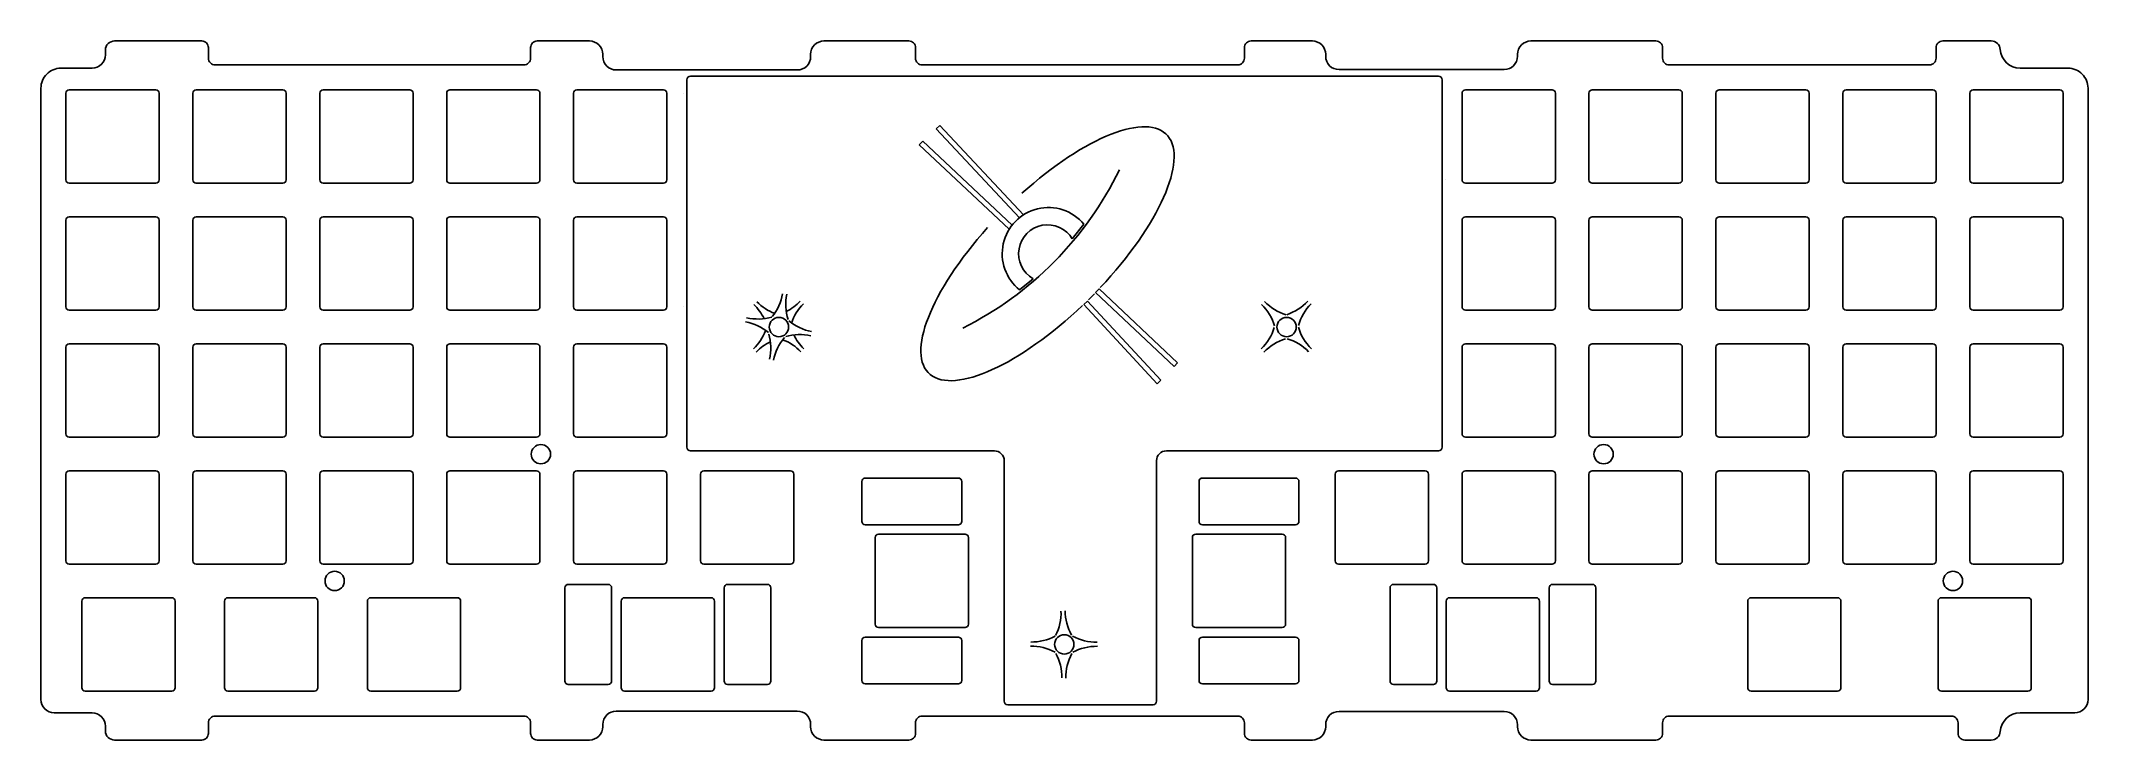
# Model space of a CAD drawing. Header units: millimetres. Extents: x -1 to 306, y -100 to 5.
import ezdxf

# ---------------------------------------------------------------- set-up
doc = ezdxf.new("R2010")
doc.units = ezdxf.units.MM
doc.header["$MEASUREMENT"] = 0
doc.layers.add('Quasar', color=2, linetype='Continuous', lineweight=25)
doc.layers.add('Top Plate', color=3, linetype='Continuous', lineweight=25)

msp = doc.modelspace()

# ---------------------------------------------------------------- linework, layer by layer
for p, q in [((2.52, -3.02), (2.52, -16.02)), ((3.02, -2.52), (16.02, -2.52)), ((16.52, -3.02), (16.52, -16.02)), ((40.62, -3.02), (40.62, -16.02)), ((41.12, -2.52), (54.12, -2.52)), ((54.62, -3.02), (54.62, -16.02)), ((59.67, -3.02), (59.67, -16.02)), ((60.17, -2.52), (73.17, -2.52)), ((73.67, -3.02), (73.67, -16.02)), ((78.72, -3.02), (78.72, -16.02)), ((79.22, -2.52), (92.22, -2.52)), ((92.72, -3.02), (92.72, -16.02)), ((212.07, -3.02), (212.07, -16.02)), ((212.57, -2.52), (225.57, -2.52)), ((226.07, -3.02), (226.07, -16.02)), ((231.12, -3.02), (231.12, -16.02)), ((231.62, -2.52), (244.62, -2.52)), ((245.12, -3.02), (245.12, -16.02)), ((250.18, -3.02), (250.18, -16.02)), ((250.68, -2.52), (263.68, -2.52)), ((264.18, -3.02), (264.18, -16.02)), ((269.23, -3.02), (269.23, -16.02)), ((269.73, -2.52), (282.73, -2.52)), ((283.22, -3.02), (283.22, -16.02)), ((288.27, -3.02), (288.27, -16.02)), ((288.77, -2.52), (301.77, -2.52)), ((302.27, -3.02), (302.27, -16.02)), ((3.02, -16.52), (16.02, -16.52)), ((41.12, -16.52), (54.12, -16.52)), ((60.17, -16.52), (73.17, -16.52)), ((79.22, -16.52), (92.22, -16.52)), ((212.57, -16.52), (225.57, -16.52)), ((231.62, -16.52), (244.62, -16.52)), ((250.68, -16.52), (263.68, -16.52)), ((269.73, -16.52), (282.73, -16.52)), ((288.77, -16.52), (301.77, -16.52)), ((2.52, -22.07), (2.52, -35.08)), ((3.02, -21.57), (16.02, -21.57)), ((16.52, -22.07), (16.52, -35.08)), ((21.57, -22.07), (21.57, -35.08)), ((22.07, -21.57), (35.08, -21.57)), ((35.58, -22.07), (35.58, -35.08)), ((40.62, -22.07), (40.62, -35.08)), ((41.12, -21.57), (54.12, -21.57)), ((54.62, -22.07), (54.62, -35.08)), ((59.67, -22.07), (59.67, -35.08)), ((60.17, -21.57), (73.17, -21.57)), ((73.67, -22.07), (73.67, -35.08)), ((78.72, -22.07), (78.72, -35.08)), ((79.22, -21.57), (92.22, -21.57)), ((92.72, -22.07), (92.72, -35.08)), ((212.07, -22.07), (212.07, -35.08)), ((212.57, -21.57), (225.57, -21.57)), ((226.07, -22.07), (226.07, -35.08)), ((231.12, -22.07), (231.12, -35.08)), ((231.62, -21.57), (244.62, -21.57)), ((245.12, -22.07), (245.12, -35.08)), ((250.18, -22.07), (250.18, -35.08)), ((250.68, -21.57), (263.68, -21.57)), ((264.18, -22.07), (264.18, -35.08)), ((269.23, -22.07), (269.23, -35.08)), ((269.73, -21.57), (282.73, -21.57)), ((283.22, -22.07), (283.22, -35.08)), ((288.27, -22.07), (288.27, -35.08)), ((288.77, -21.57), (301.77, -21.57)), ((302.27, -22.07), (302.27, -35.08)), ((3.02, -35.58), (16.02, -35.58)), ((22.07, -35.58), (35.08, -35.58)), ((41.12, -35.58), (54.12, -35.58)), ((60.17, -35.58), (73.17, -35.58)), ((79.22, -35.58), (92.22, -35.58)), ((212.57, -35.58), (225.57, -35.58)), ((231.62, -35.58), (244.62, -35.58)), ((250.68, -35.58), (263.68, -35.58)), ((269.73, -35.58), (282.73, -35.58)), ((288.77, -35.58), (301.77, -35.58)), ((2.52, -41.12), (2.52, -54.12)), ((3.02, -40.62), (16.02, -40.62)), ((16.52, -41.12), (16.52, -54.12)), ((21.57, -41.12), (21.57, -54.12)), ((22.07, -40.62), (35.08, -40.62)), ((35.58, -41.12), (35.58, -54.12)), ((40.62, -41.12), (40.62, -54.12)), ((41.12, -40.62), (54.12, -40.62)), ((54.62, -41.12), (54.62, -54.12)), ((59.67, -41.12), (59.67, -54.12)), ((60.17, -40.62), (73.17, -40.62)), ((73.67, -41.12), (73.67, -54.12)), ((78.72, -41.12), (78.72, -54.12)), ((79.22, -40.62), (92.22, -40.62)), ((92.72, -41.12), (92.72, -54.12)), ((212.07, -41.12), (212.07, -54.12)), ((212.57, -40.62), (225.57, -40.62)), ((226.07, -41.12), (226.07, -54.12)), ((231.12, -41.12), (231.12, -54.12)), ((231.62, -40.62), (244.62, -40.62)), ((245.12, -41.12), (245.12, -54.12)), ((250.18, -41.12), (250.18, -54.12)), ((250.68, -40.62), (263.68, -40.62)), ((264.18, -41.12), (264.18, -54.12)), ((269.23, -41.12), (269.23, -54.12)), ((269.73, -40.62), (282.73, -40.62)), ((283.22, -41.12), (283.22, -54.12)), ((288.27, -41.12), (288.27, -54.12)), ((288.77, -40.62), (301.77, -40.62)), ((302.27, -41.12), (302.27, -54.12)), ((3.02, -54.62), (16.02, -54.62)), ((22.07, -54.62), (35.08, -54.62)), ((41.12, -54.62), (54.12, -54.62)), ((60.17, -54.62), (73.17, -54.62)), ((79.22, -54.62), (92.22, -54.62)), ((212.57, -54.62), (225.57, -54.62)), ((231.62, -54.62), (244.62, -54.62)), ((250.68, -54.62), (263.68, -54.62)), ((269.73, -54.62), (282.73, -54.62)), ((288.77, -54.62), (301.77, -54.62)), ((2.52, -60.17), (2.52, -73.17)), ((3.02, -59.67), (16.02, -59.67)), ((16.52, -60.17), (16.52, -73.17)), ((21.57, -60.17), (21.57, -73.17)), ((22.07, -59.67), (35.08, -59.67)), ((35.58, -60.17), (35.58, -73.17)), ((40.62, -60.17), (40.62, -73.17)), ((41.12, -59.67), (54.12, -59.67)), ((54.62, -60.17), (54.62, -73.17)), ((59.67, -60.17), (59.67, -73.17)), ((60.17, -59.67), (73.17, -59.67)), ((73.67, -60.17), (73.67, -73.17)), ((78.72, -60.17), (78.72, -73.17)), ((79.22, -59.67), (92.22, -59.67)), ((92.72, -60.17), (92.72, -73.17)), ((97.78, -60.17), (97.78, -73.17)), ((98.28, -59.67), (111.28, -59.67)), ((111.78, -60.17), (111.78, -73.17)), ((121.97, -61.26), (121.97, -67.26)), ((136.47, -60.76), (122.47, -60.76)), ((136.97, -61.26), (136.97, -67.26)), ((172.59, -67.26), (172.59, -61.26)), ((173.09, -60.76), (187.09, -60.76)), ((187.59, -67.26), (187.59, -61.26)), ((193.03, -60.17), (193.03, -73.17)), ((193.53, -59.67), (206.53, -59.67)), ((207.03, -60.17), (207.03, -73.17)), ((212.07, -60.17), (212.07, -73.17)), ((212.57, -59.67), (225.57, -59.67)), ((226.07, -60.17), (226.07, -73.17)), ((231.12, -60.17), (231.12, -73.17)), ((231.62, -59.67), (244.62, -59.67)), ((245.12, -60.17), (245.12, -73.17)), ((250.18, -60.17), (250.18, -73.17)), ((250.68, -59.67), (263.68, -59.67)), ((264.18, -60.17), (264.18, -73.17)), ((269.23, -60.17), (269.23, -73.17)), ((269.73, -59.67), (282.73, -59.67)), ((283.22, -60.17), (283.22, -73.17)), ((288.27, -60.17), (288.27, -73.17)), ((288.77, -59.67), (301.77, -59.67)), ((302.27, -60.17), (302.27, -73.17)), ((136.47, -67.76), (122.47, -67.76)), ((123.97, -69.7), (123.97, -82.7)), ((137.47, -69.2), (124.47, -69.2)), ((137.97, -69.7), (137.97, -82.7)), ((171.59, -82.7), (171.59, -69.7)), ((172.09, -69.2), (185.09, -69.2)), ((173.09, -67.76), (187.09, -67.76)), ((185.59, -82.7), (185.59, -69.7)), ((3.02, -73.67), (16.02, -73.67)), ((22.07, -73.67), (35.08, -73.67)), ((41.12, -73.67), (54.12, -73.67)), ((60.17, -73.67), (73.17, -73.67)), ((79.22, -73.67), (92.22, -73.67)), ((98.28, -73.67), (111.28, -73.67)), ((193.53, -73.67), (206.53, -73.67)), ((212.57, -73.67), (225.57, -73.67)), ((231.62, -73.67), (244.62, -73.67)), ((250.68, -73.67), (263.68, -73.67)), ((269.73, -73.67), (282.73, -73.67)), ((288.77, -73.67), (301.77, -73.67)), ((77.93, -76.72), (83.93, -76.72)), ((101.81, -76.72), (107.81, -76.72)), ((201.76, -76.72), (207.76, -76.72)), ((225.63, -76.72), (231.63, -76.72)), ((4.91, -79.22), (4.91, -92.22)), ((5.41, -78.72), (18.41, -78.72)), ((18.91, -79.22), (18.91, -92.22)), ((26.34, -79.22), (26.34, -92.22)), ((26.84, -78.72), (39.84, -78.72)), ((40.34, -79.22), (40.34, -92.22)), ((47.77, -79.22), (47.77, -92.22)), ((48.27, -78.72), (61.27, -78.72)), ((61.77, -79.22), (61.77, -92.22)), ((77.43, -77.22), (77.43, -91.22)), ((84.43, -77.22), (84.43, -91.22)), ((85.87, -79.22), (85.87, -92.22)), ((86.37, -78.72), (99.37, -78.72)), ((99.87, -79.22), (99.87, -92.22)), ((101.31, -77.22), (101.31, -91.22)), ((108.31, -77.22), (108.31, -91.22)), ((201.26, -77.22), (201.26, -91.22)), ((208.26, -77.22), (208.26, -91.22)), ((209.69, -79.22), (209.69, -92.22)), ((210.19, -78.72), (223.19, -78.72)), ((223.69, -79.22), (223.69, -92.22)), ((225.13, -77.22), (225.13, -91.22)), ((232.13, -77.22), (232.13, -91.22)), ((254.94, -79.22), (254.94, -92.22)), ((255.44, -78.72), (268.44, -78.72)), ((268.94, -79.22), (268.94, -92.22)), ((283.51, -79.22), (283.51, -92.22)), ((284.01, -78.72), (297.01, -78.72)), ((297.51, -79.22), (297.51, -92.22)), ((121.97, -85.14), (121.97, -91.14)), ((136.47, -84.64), (122.47, -84.64)), ((137.47, -83.2), (124.47, -83.2)), ((136.97, -85.14), (136.97, -91.14)), ((172.09, -83.2), (185.09, -83.2)), ((172.59, -91.14), (172.59, -85.14)), ((173.09, -84.64), (187.09, -84.64)), ((187.59, -91.14), (187.59, -85.14)), ((77.93, -91.72), (83.93, -91.72)), ((101.81, -91.72), (107.81, -91.72)), ((136.47, -91.64), (122.47, -91.64)), ((173.09, -91.64), (187.09, -91.64)), ((201.76, -91.72), (207.76, -91.72)), ((225.63, -91.72), (231.63, -91.72)), ((5.41, -92.72), (18.41, -92.72)), ((26.84, -92.72), (39.84, -92.72)), ((48.27, -92.72), (61.27, -92.72)), ((86.37, -92.72), (99.37, -92.72)), ((210.19, -92.72), (223.19, -92.72)), ((255.44, -92.72), (268.44, -92.72)), ((284.01, -92.72), (297.01, -92.72))]:
    msp.add_line(p, q)
msp.add_lwpolyline([(114.3, 2.47, -0.414214), (112.3, 0.47), (85.1, 0.47, -0.414214), (83.1, 2.47), (83.1, 2.82, 0.414214), (81.1, 4.82), (73.27, 4.82, 0.414214), (72.27, 3.82), (72.27, 2.24, -0.414214), (71.27, 1.24), (24.91, 1.24, -0.414214), (23.91, 2.24), (23.91, 3.82, 0.414214), (22.91, 4.82), (9.81, 4.82, 0.414214), (8.46, 3.47), (8.46, 2.74, -0.414214), (6.46, 0.74), (1.77, 0.74, 0.414214), (-1.23, -2.26), (-1.23, -93.99, 0.414214), (0.77, -95.99), (6.46, -95.99, -0.414214), (8.46, -97.99), (8.46, -98.72, 0.414214), (9.81, -100.07), (22.91, -100.07, 0.414214), (23.91, -99.07), (23.91, -97.49, -0.414214), (24.91, -96.49), (71.27, -96.49, -0.414214), (72.27, -97.49), (72.27, -99.07, 0.414214), (73.27, -100.07), (81.1, -100.07, 0.414214), (83.1, -98.07), (83.1, -97.73, -0.414214), (85.1, -95.73), (112.3, -95.73, -0.414214), (114.3, -97.73), (114.3, -98.07, 0.414214), (116.3, -100.07), (129.04, -100.07, 0.414214), (130.04, -99.07), (130.04, -97.49, -0.414214), (131.04, -96.49), (178.4, -96.49, -0.414214), (179.4, -97.49), (179.4, -99.07, 0.414214), (180.4, -100.07), (189.6, -100.07, 0.414214), (191.6, -98.07), (191.6, -97.78, -0.414214), (193.6, -95.78), (218.4, -95.78, -0.414214), (220.4, -97.78), (220.4, -98.07, 0.414214), (222.4, -100.07), (241.16, -100.07, 0.414214), (242.16, -99.07), (242.16, -97.49, -0.414214), (243.16, -96.49), (285.52, -96.49, -0.414214), (286.52, -97.49), (286.52, -99.07, 0.414214), (287.52, -100.07), (291.5, -100.07, 0.396255), (292.84, -98.81, -0.396255), (295.84, -95.99), (304.02, -95.99, 0.414214), (306.02, -93.99), (306.02, -2.26, 0.414214), (303.02, 0.74), (295.84, 0.74, -0.396255), (292.84, 3.56, 0.396255), (291.5, 4.82), (284.23, 4.82, 0.414214), (283.22, 3.82), (283.22, 2.24, -0.414214), (282.23, 1.24), (243.16, 1.24, -0.414214), (242.16, 2.24), (242.16, 3.82, 0.414214), (241.16, 4.82), (222.4, 4.82, 0.414214), (220.4, 2.82), (220.4, 2.53, -0.414214), (218.4, 0.53), (193.6, 0.53, -0.414214), (191.6, 2.53), (191.6, 2.82, 0.414214), (189.6, 4.82), (180.4, 4.82, 0.414214), (179.4, 3.82), (179.4, 2.24, -0.414214), (178.4, 1.24), (131.04, 1.24, -0.414214), (130.04, 2.24), (130.04, 3.82, 0.414214), (129.04, 4.82), (116.3, 4.82, 0.414214), (114.3, 2.82)], format="xyb", close=True)
at = {"flags": 128}
msp.add_lwpolyline([(35.08, -2.52, -0.414214), (35.58, -3.02), (35.58, -16.02, -0.414214), (35.08, -16.52), (22.07, -16.52, -0.414214), (21.57, -16.02), (21.57, -3.02, -0.414214), (22.07, -2.52)], format="xyb", close=True, dxfattribs=at)
for centre in [(109.54, -38.1), (185.74, -38.1), (73.81, -57.18), (233.32, -57.18), (42.86, -76.2), (285.75, -76.2), (152.37, -85.72)]:
    msp.add_circle(centre, 1.45)
for centre, start, end in [((3.02, -3.02), 90, 180), ((16.02, -3.02), 0, 90), ((41.12, -3.02), 90, 180), ((54.12, -3.02), 0, 90), ((60.17, -3.02), 90, 180), ((73.17, -3.02), 0, 90), ((79.22, -3.02), 90, 180), ((92.22, -3.02), 0, 90), ((212.57, -3.02), 90, 180), ((225.57, -3.02), 0, 90), ((231.62, -3.02), 90, 180), ((244.62, -3.02), 0, 90), ((250.68, -3.02), 90, 180), ((263.68, -3.02), 0, 90), ((269.73, -3.02), 90, 180), ((282.73, -3.02), 0, 90), ((288.77, -3.02), 90, 180), ((301.77, -3.02), 0, 90), ((3.02, -16.02), 180, 270), ((16.02, -16.02), 270, 0), ((41.12, -16.02), 180, 270), ((54.12, -16.02), 270, 0), ((60.17, -16.02), 180, 270), ((73.17, -16.02), 270, 0), ((79.22, -16.02), 180, 270), ((92.22, -16.02), 270, 0), ((212.57, -16.02), 180, 270), ((225.57, -16.02), 270, 0), ((231.62, -16.02), 180, 270), ((244.62, -16.02), 270, 0), ((250.68, -16.02), 180, 270), ((263.68, -16.02), 270, 0), ((269.73, -16.02), 180, 270), ((282.73, -16.02), 270, 0), ((288.77, -16.02), 180, 270), ((301.77, -16.02), 270, 0), ((3.02, -22.07), 90, 180), ((16.02, -22.07), 0, 90), ((22.07, -22.07), 90, 180), ((35.08, -22.07), 0, 90), ((41.12, -22.07), 90, 180), ((54.12, -22.07), 0, 90), ((60.17, -22.07), 90, 180), ((73.17, -22.07), 0, 90), ((79.22, -22.07), 90, 180), ((92.22, -22.07), 0, 90), ((212.57, -22.07), 90, 180), ((225.57, -22.07), 0, 90), ((231.62, -22.07), 90, 180), ((244.62, -22.07), 0, 90), ((250.68, -22.07), 90, 180), ((263.68, -22.07), 0, 90), ((269.73, -22.07), 90, 180), ((282.73, -22.07), 0, 90), ((288.77, -22.07), 90, 180), ((301.77, -22.07), 0, 90), ((3.02, -35.08), 180, 270), ((16.02, -35.08), 270, 0), ((22.07, -35.08), 180, 270), ((35.08, -35.08), 270, 0), ((41.12, -35.08), 180, 270), ((54.12, -35.08), 270, 0), ((60.17, -35.08), 180, 270), ((73.17, -35.08), 270, 0), ((79.22, -35.08), 180, 270), ((92.22, -35.08), 270, 0), ((212.57, -35.08), 180, 270), ((225.57, -35.08), 270, 0), ((231.62, -35.08), 180, 270), ((244.62, -35.08), 270, 0), ((250.68, -35.08), 180, 270), ((263.68, -35.08), 270, 0), ((269.73, -35.08), 180, 270), ((282.73, -35.08), 270, 0), ((288.77, -35.08), 180, 270), ((301.77, -35.08), 270, 0), ((3.02, -41.12), 90, 180), ((16.02, -41.12), 0, 90), ((22.07, -41.12), 90, 180), ((35.08, -41.12), 0, 90), ((41.12, -41.12), 90, 180), ((54.12, -41.12), 0, 90), ((60.17, -41.12), 90, 180), ((73.17, -41.12), 0, 90), ((79.22, -41.12), 90, 180), ((92.22, -41.12), 0, 90), ((212.57, -41.12), 90, 180), ((225.57, -41.12), 0, 90), ((231.62, -41.12), 90, 180), ((244.62, -41.12), 0, 90), ((250.68, -41.12), 90, 180), ((263.68, -41.12), 0, 90), ((269.73, -41.12), 90, 180), ((282.73, -41.12), 0, 90), ((288.77, -41.12), 90, 180), ((301.77, -41.12), 0, 90), ((3.02, -54.12), 180, 270), ((16.02, -54.12), 270, 0), ((22.07, -54.12), 180, 270), ((35.08, -54.12), 270, 0), ((41.12, -54.12), 180, 270), ((54.12, -54.12), 270, 0), ((60.17, -54.12), 180, 270), ((73.17, -54.12), 270, 0), ((79.22, -54.12), 180, 270), ((92.22, -54.12), 270, 0), ((212.57, -54.12), 180, 270), ((225.57, -54.12), 270, 0), ((231.62, -54.12), 180, 270), ((244.62, -54.12), 270, 0), ((250.68, -54.12), 180, 270), ((263.68, -54.12), 270, 0), ((269.73, -54.12), 180, 270), ((282.73, -54.12), 270, 0), ((288.77, -54.12), 180, 270), ((301.77, -54.12), 270, 0), ((3.02, -60.17), 90, 180), ((16.02, -60.17), 0, 90), ((22.07, -60.17), 90, 180), ((35.08, -60.17), 0, 90), ((41.12, -60.17), 90, 180), ((54.12, -60.17), 0, 90), ((60.17, -60.17), 90, 180), ((73.17, -60.17), 0, 90), ((79.22, -60.17), 90, 180), ((92.22, -60.17), 0, 90), ((98.28, -60.17), 90, 180), ((111.28, -60.17), 0, 90), ((122.47, -61.26), 90, 180), ((136.47, -61.26), 0, 90), ((173.09, -61.26), 90, 180), ((187.09, -61.26), 0, 90), ((193.53, -60.17), 90, 180), ((206.53, -60.17), 0, 90), ((212.57, -60.17), 90, 180), ((225.57, -60.17), 0, 90), ((231.62, -60.17), 90, 180), ((244.62, -60.17), 0, 90), ((250.68, -60.17), 90, 180), ((263.68, -60.17), 0, 90), ((269.73, -60.17), 90, 180), ((282.73, -60.17), 0, 90), ((288.77, -60.17), 90, 180), ((301.77, -60.17), 0, 90), ((122.47, -67.26), 180, 270), ((136.47, -67.26), 270, 0), ((173.09, -67.26), 180, 270), ((187.09, -67.26), 270, 0), ((124.47, -69.7), 90, 180), ((137.47, -69.7), 0, 90), ((172.09, -69.7), 90, 180), ((185.09, -69.7), 0, 90), ((3.02, -73.17), 180, 270), ((16.02, -73.17), 270, 0), ((22.07, -73.17), 180, 270), ((35.08, -73.17), 270, 0), ((41.12, -73.17), 180, 270), ((54.12, -73.17), 270, 0), ((60.17, -73.17), 180, 270), ((73.17, -73.17), 270, 0), ((79.22, -73.17), 180, 270), ((92.22, -73.17), 270, 0), ((98.28, -73.17), 180, 270), ((111.28, -73.17), 270, 0), ((193.53, -73.17), 180, 270), ((206.53, -73.17), 270, 0), ((212.57, -73.17), 180, 270), ((225.57, -73.17), 270, 0), ((231.62, -73.17), 180, 270), ((244.62, -73.17), 270, 0), ((250.68, -73.17), 180, 270), ((263.68, -73.17), 270, 0), ((269.73, -73.17), 180, 270), ((282.73, -73.17), 270, 0), ((288.77, -73.17), 180, 270), ((301.77, -73.17), 270, 0), ((77.93, -77.22), 90, 180), ((83.93, -77.22), 0, 90), ((101.81, -77.22), 90, 180), ((107.81, -77.22), 0, 90), ((201.76, -77.22), 90, 180), ((207.76, -77.22), 0, 90), ((225.63, -77.22), 90, 180), ((231.63, -77.22), 0, 90), ((5.41, -79.22), 90, 180), ((18.41, -79.22), 0, 90), ((26.84, -79.22), 90, 180), ((39.84, -79.22), 0, 90), ((48.27, -79.22), 90, 180), ((61.27, -79.22), 0, 90), ((86.37, -79.22), 90, 180), ((99.37, -79.22), 0, 90), ((210.19, -79.22), 90, 180), ((223.19, -79.22), 0, 90), ((255.44, -79.22), 90, 180), ((268.44, -79.22), 0, 90), ((284.01, -79.22), 90, 180), ((297.01, -79.22), 0, 90), ((124.47, -82.7), 180, 270), ((137.47, -82.7), 270, 0), ((172.09, -82.7), 180, 270), ((185.09, -82.7), 270, 0), ((122.47, -85.14), 90, 180), ((136.47, -85.14), 0, 90), ((173.09, -85.14), 90, 180), ((187.09, -85.14), 0, 90), ((77.93, -91.22), 180, 270), ((83.93, -91.22), 270, 0), ((101.81, -91.22), 180, 270), ((107.81, -91.22), 270, 0), ((122.47, -91.14), 180, 270), ((136.47, -91.14), 270, 0), ((173.09, -91.14), 180, 270), ((187.09, -91.14), 270, 0), ((201.76, -91.22), 180, 270), ((207.76, -91.22), 270, 0), ((225.63, -91.22), 180, 270), ((231.63, -91.22), 270, 0), ((5.41, -92.22), 180, 270), ((18.41, -92.22), 270, 0), ((26.84, -92.22), 180, 270), ((39.84, -92.22), 270, 0), ((48.27, -92.22), 180, 270), ((61.27, -92.22), 270, 0), ((86.37, -92.22), 180, 270), ((99.37, -92.22), 270, 0), ((210.19, -92.22), 180, 270), ((223.19, -92.22), 270, 0), ((255.44, -92.22), 180, 270), ((268.44, -92.22), 270, 0), ((284.01, -92.22), 180, 270), ((297.01, -92.22), 270, 0)]:
    msp.add_arc(centre, 0.5, start, end)
at = {"layer": 'Quasar'}
for centre, radius, start, end in [((113.69, 8.46), 52.28, 296.6462, 333.9491), ((102.7, -31.83), 7.5, 321.0731, 350.2758), ((118.06, -34.7), 7.5, 168.3186, 197.5213), ((106.38, -29.4), 7.5, 257.0214, 286.2241), ((100.56, -40.11), 7.5, 25.8504, 45.9786), ((111.73, -28.97), 7.65, 224.1633, 248.3491), ((107.22, -29.12), 7.5, 297.1269, 317.2758), ((118.19, -39.63), 7.07, 134.867, 162.5476), ((176.76, -40.11), 7.5, 16.7759, 45.9786), ((176.76, -40.11), 7.5, 16.7759, 45.9786), ((187.83, -29.08), 7.5, 224.0214, 253.2241), ((187.83, -29.08), 7.5, 224.0214, 253.2241), ((183.42, -29.12), 7.5, 288.0731, 317.2758), ((183.42, -29.12), 7.5, 288.0731, 317.2758), ((194.74, -39.89), 7.5, 135.3186, 164.5213), ((194.74, -39.89), 7.5, 135.3186, 164.5213), ((103.11, -44.67), 7.5, 49.7759, 78.9786), ((100.59, -36.06), 7.4, 313.9417, 339.3844), ((100.81, -41.25), 7.5, 347.0214, 16.2241), ((116.09, -44.53), 7.5, 139.7759, 168.9786), ((112.65, -46.72), 7.5, 77.0214, 106.2241), ((115.87, -31.43), 7.5, 229.7759, 258.9786), ((118.48, -35.96), 7.5, 206.2672, 225.9786), ((176.71, -35.99), 7.5, 314.0214, 343.2241), ((176.71, -35.99), 7.5, 314.0214, 343.2241), ((187.73, -47.06), 7.5, 106.7759, 135.9786), ((187.73, -47.06), 7.5, 106.7759, 135.9786), ((183.65, -47.03), 7.5, 44.0214, 73.2241), ((183.65, -47.03), 7.5, 44.0214, 73.2241), ((194.68, -35.96), 7.5, 196.7759, 225.9786), ((194.68, -35.96), 7.5, 196.7759, 225.9786), ((111.53, -47.06), 7.5, 115.9142, 135.9786), ((107.64, -46.79), 7.2, 43.7152, 70.1148), ((144.38, -81.01), 7.5, 333.0731, 2.2758), ((160, -80.63), 7.5, 180.3186, 209.5213), ((147.44, -93.49), 7.5, 61.7759, 90.9786), ((147.47, -77.87), 7.5, 269.0214, 298.2241), ((157.17, -77.89), 7.5, 241.7759, 270.9786), ((157.2, -93.51), 7.5, 89.0214, 118.2241), ((144.49, -90.62), 7.5, 359.0214, 28.2241), ((160.11, -90.65), 7.5, 151.7759, 180.9786)]:
    msp.add_arc(centre, radius, start, end, dxfattribs=at)
for centre, start_param, end_param in [((149.85, -27.1), 1.649707, 4.565243), ((149.85, -27.1), 4.854309, 7.783944), ((149.7, -27.27), 1.558336, 1.6087)]:
    msp.add_ellipse(centre, major_axis=(-17.85, -17.9), ratio=0.364938, start_param=start_param, end_param=end_param, dxfattribs=at)
at = {"layer": 'Top Plate'}
for p, q in [((133.16, -8.37), (133.71, -7.86)), ((133.16, -8.37), (145.64, -21.71)), ((133.71, -7.86), (146.25, -21.27)), ((130.61, -10.78), (131.13, -10.23)), ((144.12, -23.41), (130.61, -10.78)), ((144.56, -22.8), (131.13, -10.23)), ((153.57, -24.87), (155.31, -22.67)), ((147.69, -30.86), (145.66, -32.52)), ((157.06, -32.94), (157.58, -32.39)), ((157.06, -32.94), (168.85, -44.04)), ((157.58, -32.39), (169.36, -43.49)), ((155.32, -34.71), (155.87, -34.2)), ((155.32, -34.71), (166.32, -46.6)), ((155.87, -34.2), (166.87, -46.09)), ((168.85, -44.04), (169.36, -43.49)), ((166.32, -46.6), (166.87, -46.09))]:
    msp.add_line(p, q, dxfattribs=at)
at = {"layer": 'Top Plate', "flags": 128}
for points in [[(95.25, -3.02), (95.25, -3.02)], [(209.55, -16.02), (209.55, -16.02)], [(95.25, -35.08), (95.25, -35.08)]]:
    msp.add_lwpolyline(points, close=True, dxfattribs=at)
msp.add_lwpolyline([(114.3, -56.68), (96.25, -56.68, -0.414214), (95.73, -56.15), (95.73, -1, -0.414214), (96.25, -0.48), (208.55, -0.48, -0.414214), (209.07, -1), (209.07, -56.15, -0.414214), (208.55, -56.68), (167.69, -56.68, 0.414214), (166.21, -58.15), (166.21, -94.25, -0.414214), (165.69, -94.78), (143.87, -94.78, -0.414214), (143.35, -94.25), (143.35, -58.15, 0.414214), (141.87, -56.68)], format="xyb", close=True, dxfattribs=at)
at = {"layer": 'Top Plate', "elevation": 0, "flags": 128}
for points in [[(108.09, -38.1, 1), (110.99, -38.1, 1)], [(184.29, -38.1, 1), (187.19, -38.1, 1)], [(150.92, -85.72, 1), (153.82, -85.72, 1)]]:
    msp.add_lwpolyline(points, format="xyb", close=True, dxfattribs=at)
at = {"layer": 'Top Plate'}
for centre, radius, start, end in [((149.98, -27.1), 6.93, 39.7318, 231.4372), ((149.85, -27.1), 4.34, 30.8833, 240.0857)]:
    msp.add_arc(centre, radius, start, end, dxfattribs=at)

doc.saveas('drawing.dxf')
